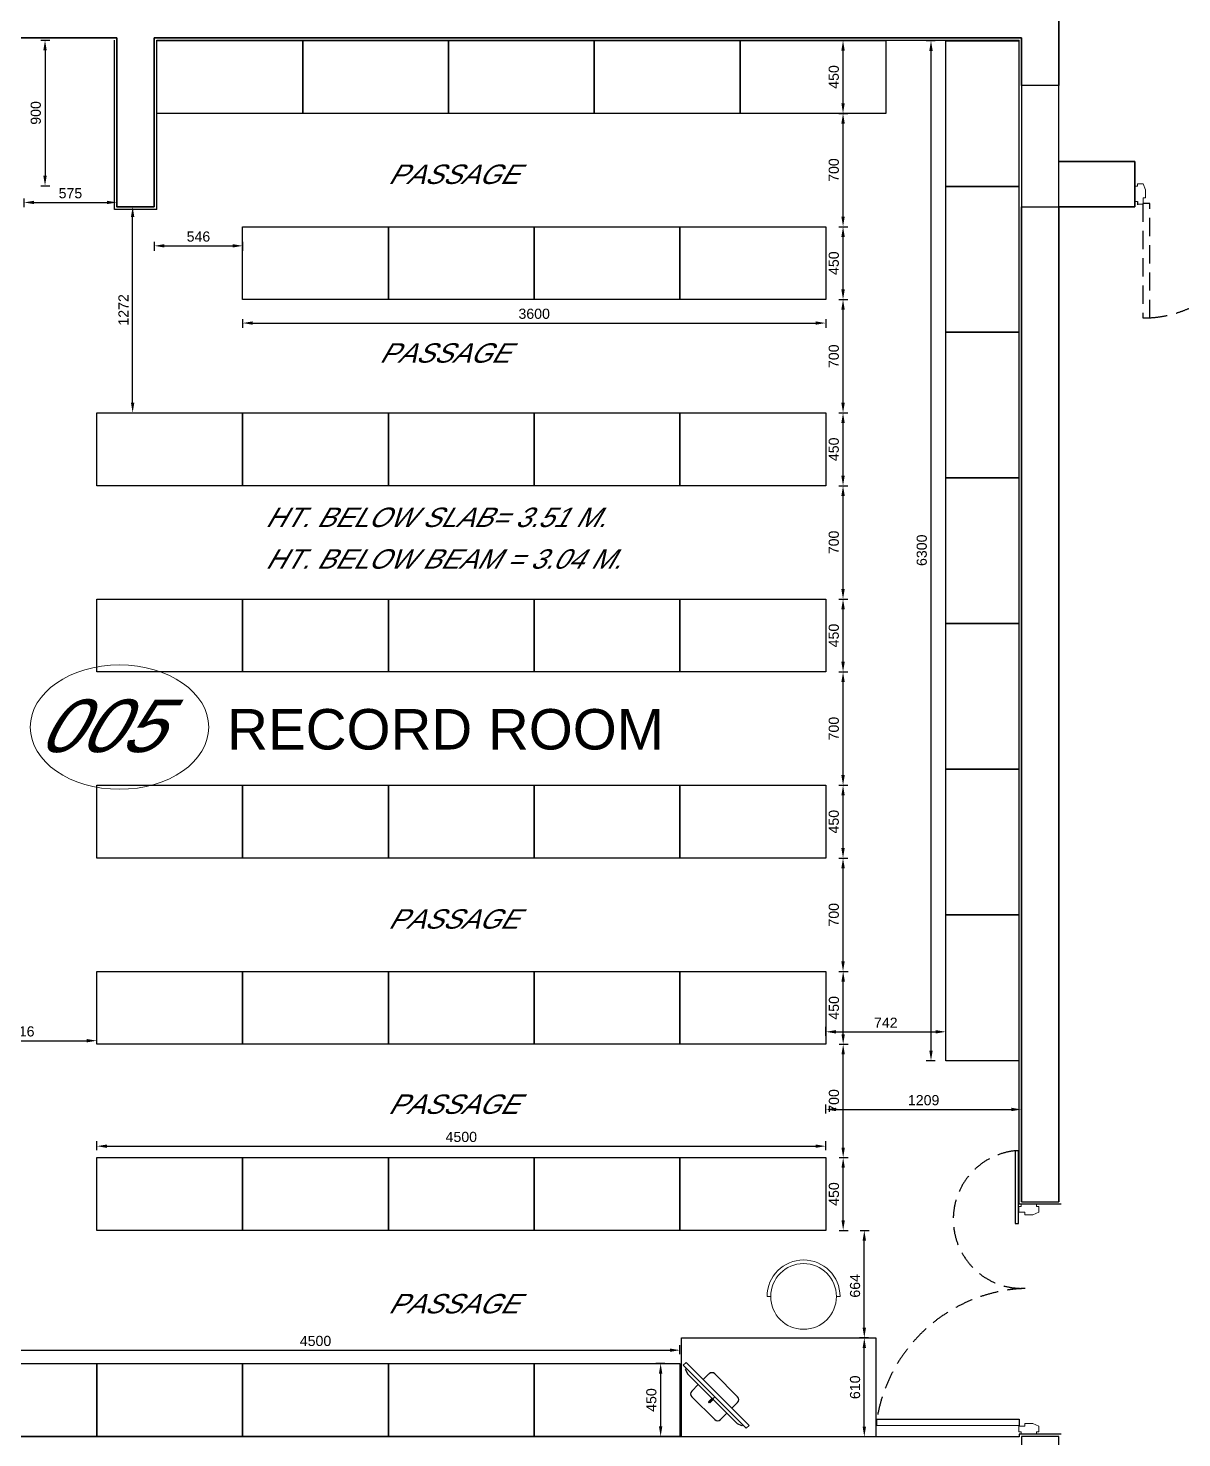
# Model space of a CAD drawing. Extents: x 681461 to 1380439, y -183990 to 19328.
# Drawn here: x 685041 to 692164, y -155070 to -146363 of the extents above; entities that cross this region are included whole.
import ezdxf
from ezdxf.enums import TextEntityAlignment as Align

# ---------------------------------------------------------------- set-up
doc = ezdxf.new("R2010")
doc.units = 0
doc.header["$LTSCALE"] = 900
doc.header["$MEASUREMENT"] = 0
doc.header["$PDMODE"] = 34
doc.linetypes.add('HIDDEN2', pattern=[0.1875, 0.125, -0.0625])
doc.layers.get('DEFPOINTS').update_dxf_attribs({"color": 3, "linetype": 'CONTINUOUS'})
for name, color, linetype in [('1', 7, 'CONTINUOUS'), ('2', 7, 'CONTINUOUS'), ('CL', 8, 'CONTINUOUS'), ('door', 163, 'CONTINUOUS'), ('DW', 2, 'CONTINUOUS'), ('TEXT', 2, 'CONTINUOUS'), ('WALL', 1, 'CONTINUOUS')]:
    doc.layers.add(name, color=color, linetype=linetype)
doc.layers.add('COL', color=6, linetype='CONTINUOUS', lineweight=25)
doc.styles.add('ROMANS', font='arial.ttf')
doc.dimstyles.new('MSADIM', dxfattribs={"dimscale": 25, "dimtxt": 2.5, "dimasz": 2.5, "dimexe": 1.2, "dimexo": 1, "dimgap": 1, "dimtad": 1, "dimdec": 0, "dimzin": 1, "dimdsep": 46, "dimtxsty": 'ROMANS', "dimcen": 0, "dimclrd": 3, "dimclrt": 6, "dimadec": 0, "dimazin": 0, "dimtfac": 1, "dimtdec": 0, "dimtofl": 0, "dimtmove": 0, "dimatfit": 3, "dimfxl": 1, "dimtvp": 0.1, "dimtolj": 1, "dimtzin": 1, "dimarcsym": 2})

# ---------------------------------------------------------------- blocks, each defined once
blk = doc.blocks.new('REDFRAME')
at = {"layer": '1', "linetype": 'ByBlock', "lineweight": 13}
for p, q in [((-95, 0), (-95, -15)), ((-95, 0), (0, 0)), ((0, 0), (0, -15)), ((-110, -15), (-110, -50)), ((-110, -15), (-95, -15)), ((-110, -15), (-110, -50)), ((-72, -50), (-110, -50)), ((-72, -50), (-72, -65)), ((-22, -65), (-72, -65)), ((-22, -65), (15, -50)), ((0, -15), (15, -15)), ((15, -15), (15, -50))]:
    blk.add_line(p, q, dxfattribs=at)
blk = doc.blocks.new('*D9')
at = {"layer": 'DEFPOINTS', "color": 0, "linetype": 'ByBlock', "lineweight": 13, "ltscale": 1.25}
for p in [(691174.5, -153041.6), (691174.5, -153169.3), (689965.4, -153339.1)]:
    blk.add_point(p, dxfattribs=at)
at = {"layer": 'door', "color": 0, "linetype": 'ByBlock', "lineweight": -2, "ltscale": 1.25}
for p, q in [((689965.4, -153066.6), (689965.4, -153011.6)), ((691174.5, -153066.6), (691174.5, -153011.6))]:
    blk.add_line(p, q, dxfattribs=at)
at = {"layer": 'door', "color": 3, "linetype": 'ByBlock', "lineweight": -2, "ltscale": 1.25}
blk.add_line((690027.9, -153041.6), (691112, -153041.6), dxfattribs=at)
at = {"layer": 'door', "color": 3, "linetype": 'ByBlock', "lineweight": 13, "ltscale": 1.25}
for points in [[(690027.9, -153031.1), (690027.9, -153052), (689965.4, -153041.6)], [(691112, -153031.1), (691112, -153052), (691174.5, -153041.6)]]:
    blk.add_solid(points, dxfattribs=at)
at = {"layer": 'door', "color": 6, "linetype": 'ByBlock', "ltscale": 1.25, "insert": (690569.9, -152984.6), "char_height": 62.5, "attachment_point": 5, "style": 'ROMANS'}
blk.add_mtext('\\A1;1209', dxfattribs=at)
blk = doc.blocks.new('*D10')
at = {"layer": 'DEFPOINTS', "color": 0, "linetype": 'ByBlock', "lineweight": 13, "ltscale": 1.25}
for p in [(689965.4, -153268.4), (685465.4, -153339.1), (689965.4, -153339.1)]:
    blk.add_point(p, dxfattribs=at)
at = {"layer": 'door', "color": 0, "linetype": 'ByBlock', "lineweight": -2, "ltscale": 1.25}
for p, q in [((685465.4, -153293.4), (685465.4, -153238.4)), ((689965.4, -153293.4), (689965.4, -153238.4))]:
    blk.add_line(p, q, dxfattribs=at)
at = {"layer": 'door', "color": 3, "linetype": 'ByBlock', "lineweight": -2, "ltscale": 1.25}
blk.add_line((685527.9, -153268.4), (689902.9, -153268.4), dxfattribs=at)
at = {"layer": 'door', "color": 3, "linetype": 'ByBlock', "lineweight": 13, "ltscale": 1.25}
for points in [[(685527.9, -153258), (685527.9, -153278.8), (685465.4, -153268.4)], [(689902.9, -153258), (689902.9, -153278.8), (689965.4, -153268.4)]]:
    blk.add_solid(points, dxfattribs=at)
at = {"layer": 'door', "color": 6, "linetype": 'ByBlock', "ltscale": 1.25, "insert": (687715.4, -153211.5), "char_height": 62.5, "attachment_point": 5, "style": 'ROMANS'}
blk.add_mtext('\\A1;4500', dxfattribs=at)
blk = doc.blocks.new('*D11')
at = {"layer": 'DEFPOINTS', "color": 0, "linetype": 'ByBlock', "lineweight": 13, "ltscale": 1.25}
for p in [(689965.4, -153789.1), (690203.6, -153789.1), (690073.1, -154452.7)]:
    blk.add_point(p, dxfattribs=at)
at = {"layer": 'door', "color": 0, "linetype": 'ByBlock', "lineweight": -2, "ltscale": 1.25}
for p, q in [((690178.6, -153789.1), (690233.6, -153789.1)), ((690178.6, -154452.7), (690233.6, -154452.7))]:
    blk.add_line(p, q, dxfattribs=at)
at = {"layer": 'door', "color": 3, "linetype": 'ByBlock', "lineweight": -2, "ltscale": 1.25}
blk.add_line((690203.6, -154390.2), (690203.6, -153851.6), dxfattribs=at)
at = {"layer": 'door', "color": 3, "linetype": 'ByBlock', "lineweight": 13, "ltscale": 1.25}
for points in [[(690193.2, -153851.6), (690214.1, -153851.6), (690203.6, -153789.1)], [(690193.2, -154390.2), (690214.1, -154390.2), (690203.6, -154452.7)]]:
    blk.add_solid(points, dxfattribs=at)
at = {"layer": 'door', "color": 6, "linetype": 'ByBlock', "ltscale": 1.25, "insert": (690146.7, -154131.1), "char_height": 62.5, "attachment_point": 5, "rotation": 90, "style": 'ROMANS'}
blk.add_mtext('\\A1;664', dxfattribs=at)
blk = doc.blocks.new('*D12')
at = {"layer": 'DEFPOINTS', "color": 0, "linetype": 'ByBlock', "lineweight": 13, "ltscale": 1.25}
for p in [(689965.4, -153339.1), (690073.1, -153339.1), (689965.4, -153789.1)]:
    blk.add_point(p, dxfattribs=at)
at = {"layer": 'door', "color": 0, "linetype": 'ByBlock', "lineweight": -2, "ltscale": 1.25}
for p, q in [((690048.1, -153339.1), (690103.1, -153339.1)), ((690048.1, -153789.1), (690103.1, -153789.1))]:
    blk.add_line(p, q, dxfattribs=at)
at = {"layer": 'door', "color": 3, "linetype": 'ByBlock', "lineweight": -2, "ltscale": 1.25}
blk.add_line((690073.1, -153726.6), (690073.1, -153401.6), dxfattribs=at)
at = {"layer": 'door', "color": 3, "linetype": 'ByBlock', "lineweight": 13, "ltscale": 1.25}
for points in [[(690062.7, -153401.6), (690083.5, -153401.6), (690073.1, -153339.1)], [(690062.7, -153726.6), (690083.5, -153726.6), (690073.1, -153789.1)]]:
    blk.add_solid(points, dxfattribs=at)
at = {"layer": 'door', "color": 6, "linetype": 'ByBlock', "ltscale": 1.25, "insert": (690016.2, -153564.1), "char_height": 62.5, "attachment_point": 5, "rotation": 90, "style": 'ROMANS'}
blk.add_mtext('\\A1;450', dxfattribs=at)
blk = doc.blocks.new('*D13')
at = {"layer": 'DEFPOINTS', "color": 0, "linetype": 'ByBlock', "lineweight": 13, "ltscale": 1.25}
for p in [(689965.4, -152639.1), (690073.1, -152639.1), (689965.4, -153339.1)]:
    blk.add_point(p, dxfattribs=at)
at = {"layer": 'door', "color": 0, "linetype": 'ByBlock', "lineweight": -2, "ltscale": 1.25}
for p, q in [((690048.1, -152639.1), (690103.1, -152639.1)), ((690048.1, -153339.1), (690103.1, -153339.1))]:
    blk.add_line(p, q, dxfattribs=at)
at = {"layer": 'door', "color": 3, "linetype": 'ByBlock', "lineweight": -2, "ltscale": 1.25}
blk.add_line((690073.1, -153276.6), (690073.1, -152701.6), dxfattribs=at)
at = {"layer": 'door', "color": 3, "linetype": 'ByBlock', "lineweight": 13, "ltscale": 1.25}
for points in [[(690062.7, -152701.6), (690083.5, -152701.6), (690073.1, -152639.1)], [(690062.7, -153276.6), (690083.5, -153276.6), (690073.1, -153339.1)]]:
    blk.add_solid(points, dxfattribs=at)
at = {"layer": 'door', "color": 6, "linetype": 'ByBlock', "ltscale": 1.25, "insert": (690016.2, -152989.1), "char_height": 62.5, "attachment_point": 5, "rotation": 90, "style": 'ROMANS'}
blk.add_mtext('\\A1;700', dxfattribs=at)
blk = doc.blocks.new('*D14')
at = {"layer": 'DEFPOINTS', "color": 0, "linetype": 'ByBlock', "lineweight": 13, "ltscale": 1.25}
for p in [(689965.4, -152189.1), (690073.1, -152189.1), (689965.4, -152639.1)]:
    blk.add_point(p, dxfattribs=at)
at = {"layer": 'door', "color": 0, "linetype": 'ByBlock', "lineweight": -2, "ltscale": 1.25}
for p, q in [((690048.1, -152189.1), (690103.1, -152189.1)), ((690048.1, -152639.1), (690103.1, -152639.1))]:
    blk.add_line(p, q, dxfattribs=at)
at = {"layer": 'door', "color": 3, "linetype": 'ByBlock', "lineweight": -2, "ltscale": 1.25}
blk.add_line((690073.1, -152576.6), (690073.1, -152251.6), dxfattribs=at)
at = {"layer": 'door', "color": 3, "linetype": 'ByBlock', "lineweight": 13, "ltscale": 1.25}
for points in [[(690062.7, -152251.6), (690083.5, -152251.6), (690073.1, -152189.1)], [(690062.7, -152576.6), (690083.5, -152576.6), (690073.1, -152639.1)]]:
    blk.add_solid(points, dxfattribs=at)
at = {"layer": 'door', "color": 6, "linetype": 'ByBlock', "ltscale": 1.25, "insert": (690016.2, -152414.1), "char_height": 62.5, "attachment_point": 5, "rotation": 90, "style": 'ROMANS'}
blk.add_mtext('\\A1;450', dxfattribs=at)
blk = doc.blocks.new('*D15')
at = {"layer": 'DEFPOINTS', "color": 0, "linetype": 'ByBlock', "lineweight": 13, "ltscale": 1.25}
for p in [(689965.4, -151489.1), (690072.3, -151489.1), (689965.4, -152189.1)]:
    blk.add_point(p, dxfattribs=at)
at = {"layer": 'door', "color": 0, "linetype": 'ByBlock', "lineweight": -2, "ltscale": 1.25}
for p, q in [((690047.3, -151489.1), (690102.3, -151489.1)), ((690047.3, -152189.1), (690102.3, -152189.1))]:
    blk.add_line(p, q, dxfattribs=at)
at = {"layer": 'door', "color": 3, "linetype": 'ByBlock', "lineweight": -2, "ltscale": 1.25}
blk.add_line((690072.3, -152126.6), (690072.3, -151551.6), dxfattribs=at)
at = {"layer": 'door', "color": 3, "linetype": 'ByBlock', "lineweight": 13, "ltscale": 1.25}
for points in [[(690061.9, -151551.6), (690082.8, -151551.6), (690072.3, -151489.1)], [(690061.9, -152126.6), (690082.8, -152126.6), (690072.3, -152189.1)]]:
    blk.add_solid(points, dxfattribs=at)
at = {"layer": 'door', "color": 6, "linetype": 'ByBlock', "ltscale": 1.25, "insert": (690015.4, -151839.1), "char_height": 62.5, "attachment_point": 5, "rotation": 90, "style": 'ROMANS'}
blk.add_mtext('\\A1;700', dxfattribs=at)
blk = doc.blocks.new('*D16')
at = {"layer": 'DEFPOINTS', "color": 0, "linetype": 'ByBlock', "lineweight": 13, "ltscale": 1.25}
for p in [(689965.4, -151039.1), (690072.3, -151039.1), (689965.4, -151489.1)]:
    blk.add_point(p, dxfattribs=at)
at = {"layer": 'door', "color": 0, "linetype": 'ByBlock', "lineweight": -2, "ltscale": 1.25}
for p, q in [((690047.3, -151039.1), (690102.3, -151039.1)), ((690047.3, -151489.1), (690102.3, -151489.1))]:
    blk.add_line(p, q, dxfattribs=at)
at = {"layer": 'door', "color": 3, "linetype": 'ByBlock', "lineweight": -2, "ltscale": 1.25}
blk.add_line((690072.3, -151426.6), (690072.3, -151101.6), dxfattribs=at)
at = {"layer": 'door', "color": 3, "linetype": 'ByBlock', "lineweight": 13, "ltscale": 1.25}
for points in [[(690061.9, -151101.6), (690082.8, -151101.6), (690072.3, -151039.1)], [(690061.9, -151426.6), (690082.8, -151426.6), (690072.3, -151489.1)]]:
    blk.add_solid(points, dxfattribs=at)
at = {"layer": 'door', "color": 6, "linetype": 'ByBlock', "ltscale": 1.25, "insert": (690015.4, -151264.1), "char_height": 62.5, "attachment_point": 5, "rotation": 90, "style": 'ROMANS'}
blk.add_mtext('\\A1;450', dxfattribs=at)
blk = doc.blocks.new('*D17')
at = {"layer": 'DEFPOINTS', "color": 0, "linetype": 'ByBlock', "lineweight": 13, "ltscale": 1.25}
for p in [(689965.4, -150339.1), (690072.3, -150339.1), (689965.4, -151039.1)]:
    blk.add_point(p, dxfattribs=at)
at = {"layer": 'door', "color": 0, "linetype": 'ByBlock', "lineweight": -2, "ltscale": 1.25}
for p, q in [((690047.3, -150339.1), (690102.3, -150339.1)), ((690047.3, -151039.1), (690102.3, -151039.1))]:
    blk.add_line(p, q, dxfattribs=at)
at = {"layer": 'door', "color": 3, "linetype": 'ByBlock', "lineweight": -2, "ltscale": 1.25}
blk.add_line((690072.3, -150976.6), (690072.3, -150401.6), dxfattribs=at)
at = {"layer": 'door', "color": 3, "linetype": 'ByBlock', "lineweight": 13, "ltscale": 1.25}
for points in [[(690061.9, -150401.6), (690082.8, -150401.6), (690072.3, -150339.1)], [(690061.9, -150976.6), (690082.8, -150976.6), (690072.3, -151039.1)]]:
    blk.add_solid(points, dxfattribs=at)
at = {"layer": 'door', "color": 6, "linetype": 'ByBlock', "ltscale": 1.25, "insert": (690015.4, -150689.1), "char_height": 62.5, "attachment_point": 5, "rotation": 90, "style": 'ROMANS'}
blk.add_mtext('\\A1;700', dxfattribs=at)
blk = doc.blocks.new('*D18')
at = {"layer": 'DEFPOINTS', "color": 0, "linetype": 'ByBlock', "lineweight": 13, "ltscale": 1.25}
for p in [(689965.4, -149889.1), (690072.3, -149889.1), (689965.4, -150339.1)]:
    blk.add_point(p, dxfattribs=at)
at = {"layer": 'door', "color": 0, "linetype": 'ByBlock', "lineweight": -2, "ltscale": 1.25}
for p, q in [((690047.3, -149889.1), (690102.3, -149889.1)), ((690047.3, -150339.1), (690102.3, -150339.1))]:
    blk.add_line(p, q, dxfattribs=at)
at = {"layer": 'door', "color": 3, "linetype": 'ByBlock', "lineweight": -2, "ltscale": 1.25}
blk.add_line((690072.3, -150276.6), (690072.3, -149951.6), dxfattribs=at)
at = {"layer": 'door', "color": 3, "linetype": 'ByBlock', "lineweight": 13, "ltscale": 1.25}
for points in [[(690061.9, -149951.6), (690082.8, -149951.6), (690072.3, -149889.1)], [(690061.9, -150276.6), (690082.8, -150276.6), (690072.3, -150339.1)]]:
    blk.add_solid(points, dxfattribs=at)
at = {"layer": 'door', "color": 6, "linetype": 'ByBlock', "ltscale": 1.25, "insert": (690015.4, -150114.1), "char_height": 62.5, "attachment_point": 5, "rotation": 90, "style": 'ROMANS'}
blk.add_mtext('\\A1;450', dxfattribs=at)
blk = doc.blocks.new('*D19')
at = {"layer": 'DEFPOINTS', "color": 0, "linetype": 'ByBlock', "lineweight": 13, "ltscale": 1.25}
for p in [(689965.4, -149189.1), (690072.3, -149189.1), (689965.4, -149889.1)]:
    blk.add_point(p, dxfattribs=at)
at = {"layer": 'door', "color": 0, "linetype": 'ByBlock', "lineweight": -2, "ltscale": 1.25}
for p, q in [((690047.3, -149189.1), (690102.3, -149189.1)), ((690047.3, -149889.1), (690102.3, -149889.1))]:
    blk.add_line(p, q, dxfattribs=at)
at = {"layer": 'door', "color": 3, "linetype": 'ByBlock', "lineweight": -2, "ltscale": 1.25}
blk.add_line((690072.3, -149826.6), (690072.3, -149251.6), dxfattribs=at)
at = {"layer": 'door', "color": 3, "linetype": 'ByBlock', "lineweight": 13, "ltscale": 1.25}
for points in [[(690061.9, -149251.6), (690082.8, -149251.6), (690072.3, -149189.1)], [(690061.9, -149826.6), (690082.8, -149826.6), (690072.3, -149889.1)]]:
    blk.add_solid(points, dxfattribs=at)
at = {"layer": 'door', "color": 6, "linetype": 'ByBlock', "ltscale": 1.25, "insert": (690015.4, -149539.1), "char_height": 62.5, "attachment_point": 5, "rotation": 90, "style": 'ROMANS'}
blk.add_mtext('\\A1;700', dxfattribs=at)
blk = doc.blocks.new('*D20')
at = {"layer": 'DEFPOINTS', "color": 0, "linetype": 'ByBlock', "lineweight": 13, "ltscale": 1.25}
for p in [(689965.4, -148739.1), (690072.3, -148739.1), (689965.4, -149189.1)]:
    blk.add_point(p, dxfattribs=at)
at = {"layer": 'door', "color": 0, "linetype": 'ByBlock', "lineweight": -2, "ltscale": 1.25}
for p, q in [((690047.3, -148739.1), (690102.3, -148739.1)), ((690047.3, -149189.1), (690102.3, -149189.1))]:
    blk.add_line(p, q, dxfattribs=at)
at = {"layer": 'door', "color": 3, "linetype": 'ByBlock', "lineweight": -2, "ltscale": 1.25}
blk.add_line((690072.3, -149126.6), (690072.3, -148801.6), dxfattribs=at)
at = {"layer": 'door', "color": 3, "linetype": 'ByBlock', "lineweight": 13, "ltscale": 1.25}
for points in [[(690061.9, -148801.6), (690082.8, -148801.6), (690072.3, -148739.1)], [(690061.9, -149126.6), (690082.8, -149126.6), (690072.3, -149189.1)]]:
    blk.add_solid(points, dxfattribs=at)
at = {"layer": 'door', "color": 6, "linetype": 'ByBlock', "ltscale": 1.25, "insert": (690015.4, -148964.1), "char_height": 62.5, "attachment_point": 5, "rotation": 90, "style": 'ROMANS'}
blk.add_mtext('\\A1;450', dxfattribs=at)
blk = doc.blocks.new('*D21')
at = {"layer": 'DEFPOINTS', "color": 0, "linetype": 'ByBlock', "lineweight": 13, "ltscale": 1.25}
for p in [(689965.4, -148039.1), (690072.3, -148039.1), (689965.4, -148739.1)]:
    blk.add_point(p, dxfattribs=at)
at = {"layer": 'door', "color": 0, "linetype": 'ByBlock', "lineweight": -2, "ltscale": 1.25}
for p, q in [((690047.3, -148039.1), (690102.3, -148039.1)), ((690047.3, -148739.1), (690102.3, -148739.1))]:
    blk.add_line(p, q, dxfattribs=at)
at = {"layer": 'door', "color": 3, "linetype": 'ByBlock', "lineweight": -2, "ltscale": 1.25}
blk.add_line((690072.3, -148676.6), (690072.3, -148101.6), dxfattribs=at)
at = {"layer": 'door', "color": 3, "linetype": 'ByBlock', "lineweight": 13, "ltscale": 1.25}
for points in [[(690061.9, -148101.6), (690082.8, -148101.6), (690072.3, -148039.1)], [(690061.9, -148676.6), (690082.8, -148676.6), (690072.3, -148739.1)]]:
    blk.add_solid(points, dxfattribs=at)
at = {"layer": 'door', "color": 6, "linetype": 'ByBlock', "ltscale": 1.25, "insert": (690015.4, -148389.1), "char_height": 62.5, "attachment_point": 5, "rotation": 90, "style": 'ROMANS'}
blk.add_mtext('\\A1;700', dxfattribs=at)
blk = doc.blocks.new('*D22')
at = {"layer": 'DEFPOINTS', "color": 0, "linetype": 'ByBlock', "lineweight": 13, "ltscale": 1.25}
for p in [(689965.4, -147589.1), (690072.3, -147589.1), (689965.4, -148039.1)]:
    blk.add_point(p, dxfattribs=at)
at = {"layer": 'door', "color": 0, "linetype": 'ByBlock', "lineweight": -2, "ltscale": 1.25}
for p, q in [((690047.3, -147589.1), (690102.3, -147589.1)), ((690047.3, -148039.1), (690102.3, -148039.1))]:
    blk.add_line(p, q, dxfattribs=at)
at = {"layer": 'door', "color": 3, "linetype": 'ByBlock', "lineweight": -2, "ltscale": 1.25}
blk.add_line((690072.3, -147976.6), (690072.3, -147651.6), dxfattribs=at)
at = {"layer": 'door', "color": 3, "linetype": 'ByBlock', "lineweight": 13, "ltscale": 1.25}
for points in [[(690061.9, -147651.6), (690082.8, -147651.6), (690072.3, -147589.1)], [(690061.9, -147976.6), (690082.8, -147976.6), (690072.3, -148039.1)]]:
    blk.add_solid(points, dxfattribs=at)
at = {"layer": 'door', "color": 6, "linetype": 'ByBlock', "ltscale": 1.25, "insert": (690015.4, -147814.1), "char_height": 62.5, "attachment_point": 5, "rotation": 90, "style": 'ROMANS'}
blk.add_mtext('\\A1;450', dxfattribs=at)
blk = doc.blocks.new('*D23')
at = {"layer": 'DEFPOINTS', "color": 0, "linetype": 'ByBlock', "lineweight": 13, "ltscale": 1.25}
for p in [(689965.4, -146889.1), (690072.3, -146889.1), (689965.4, -147589.1)]:
    blk.add_point(p, dxfattribs=at)
at = {"layer": 'door', "color": 0, "linetype": 'ByBlock', "lineweight": -2, "ltscale": 1.25}
for p, q in [((690047.3, -146889.1), (690102.3, -146889.1)), ((690047.3, -147589.1), (690102.3, -147589.1))]:
    blk.add_line(p, q, dxfattribs=at)
at = {"layer": 'door', "color": 3, "linetype": 'ByBlock', "lineweight": -2, "ltscale": 1.25}
blk.add_line((690072.3, -147526.6), (690072.3, -146951.6), dxfattribs=at)
at = {"layer": 'door', "color": 3, "linetype": 'ByBlock', "lineweight": 13, "ltscale": 1.25}
for points in [[(690061.9, -146951.6), (690082.8, -146951.6), (690072.3, -146889.1)], [(690061.9, -147526.6), (690082.8, -147526.6), (690072.3, -147589.1)]]:
    blk.add_solid(points, dxfattribs=at)
at = {"layer": 'door', "color": 6, "linetype": 'ByBlock', "ltscale": 1.25, "insert": (690015.4, -147239.1), "char_height": 62.5, "attachment_point": 5, "rotation": 90, "style": 'ROMANS'}
blk.add_mtext('\\A1;700', dxfattribs=at)
blk = doc.blocks.new('*D24')
at = {"layer": 'DEFPOINTS', "color": 0, "linetype": 'ByBlock', "lineweight": 13, "ltscale": 1.25}
for p in [(689965.4, -146439.1), (690072.3, -146439.1), (689965.4, -146889.1)]:
    blk.add_point(p, dxfattribs=at)
at = {"layer": 'door', "color": 0, "linetype": 'ByBlock', "lineweight": -2, "ltscale": 1.25}
for p, q in [((690047.3, -146439.1), (690102.3, -146439.1)), ((690047.3, -146889.1), (690102.3, -146889.1))]:
    blk.add_line(p, q, dxfattribs=at)
at = {"layer": 'door', "color": 3, "linetype": 'ByBlock', "lineweight": -2, "ltscale": 1.25}
blk.add_line((690072.3, -146826.6), (690072.3, -146501.6), dxfattribs=at)
at = {"layer": 'door', "color": 3, "linetype": 'ByBlock', "lineweight": 13, "ltscale": 1.25}
for points in [[(690061.9, -146501.6), (690082.8, -146501.6), (690072.3, -146439.1)], [(690061.9, -146826.6), (690082.8, -146826.6), (690072.3, -146889.1)]]:
    blk.add_solid(points, dxfattribs=at)
at = {"layer": 'door', "color": 6, "linetype": 'ByBlock', "ltscale": 1.25, "insert": (690015.4, -146664.1), "char_height": 62.5, "attachment_point": 5, "rotation": 90, "style": 'ROMANS'}
blk.add_mtext('\\A1;450', dxfattribs=at)
blk = doc.blocks.new('*D25')
at = {"layer": 'DEFPOINTS', "color": 0, "linetype": 'ByBlock', "lineweight": 13, "ltscale": 1.25}
for p in [(685465.4, -152616.8), (684549.5, -152683.3), (685465.4, -152639.1)]:
    blk.add_point(p, dxfattribs=at)
at = {"layer": 'door', "color": 0, "linetype": 'ByBlock', "lineweight": -2, "ltscale": 1.25}
for p, q in [((684549.5, -152641.8), (684549.5, -152586.8)), ((685465.4, -152616.8), (685465.4, -152586.8))]:
    blk.add_line(p, q, dxfattribs=at)
at = {"layer": 'door', "color": 3, "linetype": 'ByBlock', "lineweight": -2, "ltscale": 1.25}
blk.add_line((684612, -152616.8), (685402.9, -152616.8), dxfattribs=at)
at = {"layer": 'door', "color": 3, "linetype": 'ByBlock', "lineweight": 13, "ltscale": 1.25}
for points in [[(684612, -152606.4), (684612, -152627.2), (684549.5, -152616.8)], [(685402.9, -152606.4), (685402.9, -152627.2), (685465.4, -152616.8)]]:
    blk.add_solid(points, dxfattribs=at)
at = {"layer": 'door', "color": 6, "linetype": 'ByBlock', "ltscale": 1.25, "insert": (685007.4, -152559.9), "char_height": 62.5, "attachment_point": 5, "style": 'ROMANS'}
blk.add_mtext('\\A1;916', dxfattribs=at)
blk = doc.blocks.new('*D26')
at = {"layer": 'DEFPOINTS', "color": 0, "linetype": 'ByBlock', "lineweight": 13, "ltscale": 1.25}
for p in [(690707.3, -152561.9), (689965.4, -152639.1), (690707.3, -152639.1)]:
    blk.add_point(p, dxfattribs=at)
at = {"layer": 'door', "color": 0, "linetype": 'ByBlock', "lineweight": -2, "ltscale": 1.25}
for p, q in [((689965.4, -152586.9), (689965.4, -152531.9)), ((690707.3, -152586.9), (690707.3, -152531.9))]:
    blk.add_line(p, q, dxfattribs=at)
at = {"layer": 'door', "color": 3, "linetype": 'ByBlock', "lineweight": -2, "ltscale": 1.25}
blk.add_line((690027.9, -152561.9), (690644.8, -152561.9), dxfattribs=at)
at = {"layer": 'door', "color": 3, "linetype": 'ByBlock', "lineweight": 13, "ltscale": 1.25}
for points in [[(690027.9, -152551.5), (690027.9, -152572.4), (689965.4, -152561.9)], [(690644.8, -152551.5), (690644.8, -152572.4), (690707.3, -152561.9)]]:
    blk.add_solid(points, dxfattribs=at)
at = {"layer": 'door', "color": 6, "linetype": 'ByBlock', "ltscale": 1.25, "insert": (690336.3, -152505.6), "char_height": 62.5, "attachment_point": 5, "style": 'ROMANS'}
blk.add_mtext('\\A1;742', dxfattribs=at)
blk = doc.blocks.new('*D27')
at = {"layer": 'DEFPOINTS', "color": 0, "linetype": 'ByBlock', "lineweight": 13, "ltscale": 1.25}
for p in [(685014.5, -146436.2), (685014.5, -147336.2), (685145.2, -147336.2)]:
    blk.add_point(p, dxfattribs=at)
at = {"layer": 'door', "color": 0, "linetype": 'ByBlock', "lineweight": -2, "ltscale": 1.25}
for p, q in [((685120.2, -146436.2), (685175.2, -146436.2)), ((685120.2, -147336.2), (685175.2, -147336.2))]:
    blk.add_line(p, q, dxfattribs=at)
at = {"layer": 'door', "color": 3, "linetype": 'ByBlock', "lineweight": -2, "ltscale": 1.25}
blk.add_line((685145.2, -146498.7), (685145.2, -147273.7), dxfattribs=at)
at = {"layer": 'door', "color": 3, "linetype": 'ByBlock', "lineweight": 13, "ltscale": 1.25}
for points in [[(685134.8, -146498.7), (685155.6, -146498.7), (685145.2, -146436.2)], [(685134.8, -147273.7), (685155.6, -147273.7), (685145.2, -147336.2)]]:
    blk.add_solid(points, dxfattribs=at)
at = {"layer": 'door', "color": 6, "linetype": 'ByBlock', "ltscale": 1.25, "insert": (685088.3, -146886.2), "char_height": 62.5, "attachment_point": 5, "rotation": 90, "style": 'ROMANS'}
blk.add_mtext('\\A1;900', dxfattribs=at)
blk = doc.blocks.new('*D29')
at = {"layer": 'DEFPOINTS', "color": 0, "linetype": 'ByBlock', "lineweight": 13, "ltscale": 1.25}
for p in [(685014.5, -147336.2), (685589.5, -147336.2), (685589.5, -147439.1)]:
    blk.add_point(p, dxfattribs=at)
at = {"layer": 'door', "color": 0, "linetype": 'ByBlock', "lineweight": -2, "ltscale": 1.25}
for p, q in [((685014.5, -147414.1), (685014.5, -147469.1)), ((685589.5, -147414.1), (685589.5, -147469.1))]:
    blk.add_line(p, q, dxfattribs=at)
at = {"layer": 'door', "color": 3, "linetype": 'ByBlock', "lineweight": -2, "ltscale": 1.25}
blk.add_line((685077, -147439.1), (685527, -147439.1), dxfattribs=at)
at = {"layer": 'door', "color": 3, "linetype": 'ByBlock', "lineweight": 13, "ltscale": 1.25}
for points in [[(685077, -147428.7), (685077, -147449.5), (685014.5, -147439.1)], [(685527, -147428.7), (685527, -147449.5), (685589.5, -147439.1)]]:
    blk.add_solid(points, dxfattribs=at)
at = {"layer": 'door', "color": 6, "linetype": 'ByBlock', "ltscale": 1.25, "insert": (685302, -147382.3), "char_height": 62.5, "attachment_point": 5, "style": 'ROMANS'}
blk.add_mtext('\\A1;575', dxfattribs=at)
blk = doc.blocks.new('*D32')
at = {"layer": 'DEFPOINTS', "color": 0, "linetype": 'ByBlock', "lineweight": 13, "ltscale": 1.25}
for p in [(685819.5, -147466.8), (686365.4, -147589.1), (686365.4, -147707)]:
    blk.add_point(p, dxfattribs=at)
at = {"layer": 'door', "color": 0, "linetype": 'ByBlock', "lineweight": -2, "ltscale": 1.25}
for p, q in [((685819.5, -147682), (685819.5, -147737)), ((686365.4, -147682), (686365.4, -147737))]:
    blk.add_line(p, q, dxfattribs=at)
at = {"layer": 'door', "color": 3, "linetype": 'ByBlock', "lineweight": -2, "ltscale": 1.25}
blk.add_line((685882, -147707), (686302.9, -147707), dxfattribs=at)
at = {"layer": 'door', "color": 3, "linetype": 'ByBlock', "lineweight": 13, "ltscale": 1.25}
for points in [[(685882, -147696.6), (685882, -147717.5), (685819.5, -147707)], [(686302.9, -147696.6), (686302.9, -147717.5), (686365.4, -147707)]]:
    blk.add_solid(points, dxfattribs=at)
at = {"layer": 'door', "color": 6, "linetype": 'ByBlock', "ltscale": 1.25, "insert": (686092.4, -147650.1), "char_height": 62.5, "attachment_point": 5, "style": 'ROMANS'}
blk.add_mtext('\\A1;546', dxfattribs=at)
blk = doc.blocks.new('*D33')
at = {"layer": 'DEFPOINTS', "color": 0, "linetype": 'ByBlock', "lineweight": 13, "ltscale": 1.25}
for p in [(685589.5, -147466.8), (685686.1, -147466.8), (685465.4, -148739.1)]:
    blk.add_point(p, dxfattribs=at)
at = {"layer": 'door', "color": 0, "linetype": 'ByBlock', "lineweight": -2, "ltscale": 1.25}
for p, q in [((685661.1, -147466.8), (685716.1, -147466.8)), ((685661.1, -148739.1), (685716.1, -148739.1))]:
    blk.add_line(p, q, dxfattribs=at)
at = {"layer": 'door', "color": 3, "linetype": 'ByBlock', "lineweight": -2, "ltscale": 1.25}
blk.add_line((685686.1, -148676.6), (685686.1, -147529.3), dxfattribs=at)
at = {"layer": 'door', "color": 3, "linetype": 'ByBlock', "lineweight": 13, "ltscale": 1.25}
for points in [[(685675.7, -147529.3), (685696.5, -147529.3), (685686.1, -147466.8)], [(685675.7, -148676.6), (685696.5, -148676.6), (685686.1, -148739.1)]]:
    blk.add_solid(points, dxfattribs=at)
at = {"layer": 'door', "color": 6, "linetype": 'ByBlock', "ltscale": 1.25, "insert": (685629.7, -148102.9), "char_height": 62.5, "attachment_point": 5, "rotation": 90, "style": 'ROMANS'}
blk.add_mtext('\\A1;1272', dxfattribs=at)
blk = doc.blocks.new('*D34')
at = {"layer": 'DEFPOINTS', "color": 0, "linetype": 'ByBlock', "lineweight": 13, "ltscale": 1.25}
for p in [(689065.4, -154528.5), (684565.4, -154611.4), (689065.4, -154611.4)]:
    blk.add_point(p, dxfattribs=at)
at = {"layer": 'door', "color": 0, "linetype": 'ByBlock', "lineweight": -2, "ltscale": 1.25}
for p, q in [((684565.4, -154553.5), (684565.4, -154498.5)), ((689065.4, -154553.5), (689065.4, -154498.5))]:
    blk.add_line(p, q, dxfattribs=at)
at = {"layer": 'door', "color": 3, "linetype": 'ByBlock', "lineweight": -2, "ltscale": 1.25}
blk.add_line((684627.9, -154528.5), (689002.9, -154528.5), dxfattribs=at)
at = {"layer": 'door', "color": 3, "linetype": 'ByBlock', "lineweight": 13, "ltscale": 1.25}
for points in [[(684627.9, -154518.1), (684627.9, -154539), (684565.4, -154528.5)], [(689002.9, -154518.1), (689002.9, -154539), (689065.4, -154528.5)]]:
    blk.add_solid(points, dxfattribs=at)
at = {"layer": 'door', "color": 6, "linetype": 'ByBlock', "ltscale": 1.25, "insert": (686815.4, -154471.6), "char_height": 62.5, "attachment_point": 5, "style": 'ROMANS'}
blk.add_mtext('\\A1;4500', dxfattribs=at)
blk = doc.blocks.new('*D35')
at = {"layer": 'DEFPOINTS', "color": 0, "linetype": 'ByBlock', "lineweight": 13, "ltscale": 1.25}
for p in [(686365.4, -148039.1), (689965.4, -148039.1), (689965.4, -148184.1)]:
    blk.add_point(p, dxfattribs=at)
at = {"layer": 'door', "color": 0, "linetype": 'ByBlock', "lineweight": -2, "ltscale": 1.25}
for p, q in [((686365.4, -148159.1), (686365.4, -148214.1)), ((689965.4, -148159.1), (689965.4, -148214.1))]:
    blk.add_line(p, q, dxfattribs=at)
at = {"layer": 'door', "color": 3, "linetype": 'ByBlock', "lineweight": -2, "ltscale": 1.25}
blk.add_line((686427.9, -148184.1), (689902.9, -148184.1), dxfattribs=at)
at = {"layer": 'door', "color": 3, "linetype": 'ByBlock', "lineweight": 13, "ltscale": 1.25}
for points in [[(686427.9, -148173.7), (686427.9, -148194.5), (686365.4, -148184.1)], [(689902.9, -148173.7), (689902.9, -148194.5), (689965.4, -148184.1)]]:
    blk.add_solid(points, dxfattribs=at)
at = {"layer": 'door', "color": 6, "linetype": 'ByBlock', "ltscale": 1.25, "insert": (688165.4, -148127.1), "char_height": 62.5, "attachment_point": 5, "style": 'ROMANS'}
blk.add_mtext('\\A1;3600', dxfattribs=at)
blk = doc.blocks.new('*D36')
at = {"layer": 'DEFPOINTS', "color": 0, "linetype": 'ByBlock', "lineweight": 13, "ltscale": 1.25}
for p in [(690615.4, -146440.3), (690707.3, -146440.3), (690707.3, -152740.3)]:
    blk.add_point(p, dxfattribs=at)
at = {"layer": 'door', "color": 0, "linetype": 'ByBlock', "lineweight": -2, "ltscale": 1.25}
for p, q in [((690640.4, -146440.3), (690585.4, -146440.3)), ((690640.4, -152740.3), (690585.4, -152740.3))]:
    blk.add_line(p, q, dxfattribs=at)
at = {"layer": 'door', "color": 3, "linetype": 'ByBlock', "lineweight": -2, "ltscale": 1.25}
blk.add_line((690615.4, -152677.8), (690615.4, -146502.8), dxfattribs=at)
at = {"layer": 'door', "color": 3, "linetype": 'ByBlock', "lineweight": 13, "ltscale": 1.25}
for points in [[(690605, -146502.8), (690625.9, -146502.8), (690615.4, -146440.3)], [(690605, -152677.8), (690625.9, -152677.8), (690615.4, -152740.3)]]:
    blk.add_solid(points, dxfattribs=at)
at = {"layer": 'door', "color": 6, "linetype": 'ByBlock', "ltscale": 1.25, "insert": (690558.5, -149587.5), "char_height": 62.5, "attachment_point": 5, "rotation": 90, "style": 'ROMANS'}
blk.add_mtext('\\A1;6300', dxfattribs=at)
blk = doc.blocks.new('CHA')
at = {"layer": '1', "linetype": 'Continuous', "lineweight": 0}
for p, q in [((-0.2254, 0), (-0.2504, 0)), ((0.2504, 0), (0.2254, 0))]:
    blk.add_line(p, q, dxfattribs=at)
blk.add_circle((0, 0), 0.2254, dxfattribs=at)
blk.add_arc((0, 0), 0.2504, 180, 0, dxfattribs=at)
blk = doc.blocks.new('*D37')
at = {"layer": 'DEFPOINTS', "color": 0, "linetype": 'ByBlock', "lineweight": 13, "ltscale": 1.25}
for p in [(690203.6, -154452.7), (690274.9, -154452.7), (690274.9, -155062.7)]:
    blk.add_point(p, dxfattribs=at)
at = {"layer": 'door', "color": 0, "linetype": 'ByBlock', "lineweight": -2, "ltscale": 1.25}
for p, q in [((690228.6, -154452.7), (690173.6, -154452.7)), ((690228.6, -155062.7), (690173.6, -155062.7))]:
    blk.add_line(p, q, dxfattribs=at)
at = {"layer": 'door', "color": 3, "linetype": 'ByBlock', "lineweight": -2, "ltscale": 1.25}
blk.add_line((690203.6, -155000.2), (690203.6, -154515.2), dxfattribs=at)
at = {"layer": 'door', "color": 3, "linetype": 'ByBlock', "lineweight": 13, "ltscale": 1.25}
for points in [[(690193.2, -154515.2), (690214.1, -154515.2), (690203.6, -154452.7)], [(690193.2, -155000.2), (690214.1, -155000.2), (690203.6, -155062.7)]]:
    blk.add_solid(points, dxfattribs=at)
at = {"layer": 'door', "color": 6, "linetype": 'ByBlock', "ltscale": 1.25, "insert": (690146.7, -154757.7), "char_height": 62.5, "attachment_point": 5, "rotation": 90, "style": 'ROMANS'}
blk.add_mtext('\\A1;610', dxfattribs=at)
blk = doc.blocks.new('*D38')
at = {"layer": 'DEFPOINTS', "color": 0, "linetype": 'ByBlock', "lineweight": 13, "ltscale": 1.25}
for p in [(689065.4, -154611.4), (688946.1, -155061.4), (689065.4, -155061.4)]:
    blk.add_point(p, dxfattribs=at)
at = {"layer": 'door', "color": 0, "linetype": 'ByBlock', "lineweight": -2, "ltscale": 1.25}
for p, q in [((688971.1, -154611.4), (688916.1, -154611.4)), ((688971.1, -155061.4), (688916.1, -155061.4))]:
    blk.add_line(p, q, dxfattribs=at)
at = {"layer": 'door', "color": 3, "linetype": 'ByBlock', "lineweight": -2, "ltscale": 1.25}
blk.add_line((688946.1, -154673.9), (688946.1, -154998.9), dxfattribs=at)
at = {"layer": 'door', "color": 3, "linetype": 'ByBlock', "lineweight": 13, "ltscale": 1.25}
for points in [[(688935.6, -154673.9), (688956.5, -154673.9), (688946.1, -154611.4)], [(688935.6, -154998.9), (688956.5, -154998.9), (688946.1, -155061.4)]]:
    blk.add_solid(points, dxfattribs=at)
at = {"layer": 'door', "color": 6, "linetype": 'ByBlock', "ltscale": 1.25, "insert": (688889.1, -154836.4), "char_height": 62.5, "attachment_point": 5, "rotation": 90, "style": 'ROMANS'}
blk.add_mtext('\\A1;450', dxfattribs=at)

msp = doc.modelspace()

# ---------------------------------------------------------------- linework, layer by layer
at = {"layer": '2', "color": 30, "linetype": 'Continuous'}
for p, q in [((689103.1, -154604.2), (689085.6, -154621.7)), ((689474.5, -155010.6), (689085.6, -154621.7)), ((689492, -154993.1), (689103.1, -154604.2)), ((689099.6, -154648.9), (689106.2, -154642.3)), ((689099.6, -154648.9), (689113.7, -154676.1)), ((689420.1, -154982.5), (689113.7, -154676.1)), ((689209.2, -154710.2), (689244.7, -154674.7)), ((689421.5, -154816.1), (689280, -154674.7)), ((689138.6, -154780.8), (689178.5, -154740.9)), ((689280, -154957.6), (689138.6, -154816.1)), ((689280, -154816.1), (689242.5, -154853.7)), ((689368.4, -154904.5), (689280, -154816.1)), ((689386, -154887), (689421.5, -154851.5)), ((689315.4, -154957.6), (689355.3, -154917.7)), ((689447.3, -154996.5), (689420.1, -154982.5)), ((689447.3, -154996.5), (689453.9, -154990)), ((689492, -154993.1), (689474.5, -155010.6))]:
    msp.add_line(p, q, dxfattribs=at)
msp.add_lwpolyline([(689249.5, -154853.8), (689242.4, -154846.8), (689263.4, -154825.8), (689270.5, -154832.9)], close=True, dxfattribs=at)
for centre, start, end in [((689262.4, -154692.4), 45, 135), ((689156.3, -154798.5), 135, 225), ((689403.8, -154833.8), 315, 45), ((689297.7, -154939.9), 225, 315)]:
    msp.add_arc(centre, 25, start, end, dxfattribs=at)
at = {"layer": 'CL', "ltscale": 1.25}
msp.add_line((691419.5, -153626.8), (691159.5, -153626.8), dxfattribs=at)
at = {"layer": 'door', "color": 7, "lineweight": 35, "ltscale": 1.25}
for p, q in [((691404.5, -146716.8), (691404.5, -146191.8)), ((685589.5, -146421.8), (684549.5, -146421.8)), ((685589.5, -147466.8), (685589.5, -146421.8)), ((685819.5, -146421.8), (691174.5, -146421.8)), ((685819.5, -147466.8), (685819.5, -146421.8)), ((691174.5, -146421.8), (691174.5, -146716.8)), ((691404.5, -147186.8), (691874.5, -147186.8)), ((691874.5, -147186.8), (691874.5, -147466.8)), ((685589.5, -147466.8), (685819.5, -147466.8)), ((691174.5, -153611.8), (691174.5, -147466.8)), ((691404.5, -153611.8), (691404.5, -147466.8)), ((691404.5, -147466.8), (691874.5, -147466.8))]:
    msp.add_line(p, q, dxfattribs=at)
at = {"layer": 'door', "color": 4, "linetype": 'ByBlock', "ltscale": 1.25}
msp.add_line((691174.5, -153611.8), (691404.5, -153611.8), dxfattribs=at)
at = {"layer": 'door', "color": 30, "linetype": 'ByBlock', "ltscale": 1.25}
for points in [[(685836.3, -146438.8), (686736.3, -146438.8), (686736.3, -146888.8), (685836.3, -146888.8)], [(686736.3, -146438.8), (687636.3, -146438.8), (687636.3, -146888.8), (686736.3, -146888.8)], [(687636.3, -146438.8), (688536.3, -146438.8), (688536.3, -146888.8), (687636.3, -146888.8)], [(688536.3, -146438.8), (689436.3, -146438.8), (689436.3, -146888.8), (688536.3, -146888.8)], [(689436.3, -146438.8), (690336.3, -146438.8), (690336.3, -146888.8), (689436.3, -146888.8)], [(690707.3, -147340.3), (690707.3, -146440.3), (691157.3, -146440.3), (691157.3, -147340.3)], [(690707.3, -148240.3), (690707.3, -147340.3), (691157.3, -147340.3), (691157.3, -148240.3)], [(686365.4, -147589.1), (687265.4, -147589.1), (687265.4, -148039.1), (686365.4, -148039.1)], [(687265.4, -147589.1), (688165.4, -147589.1), (688165.4, -148039.1), (687265.4, -148039.1)], [(688165.4, -147589.1), (689065.4, -147589.1), (689065.4, -148039.1), (688165.4, -148039.1)], [(689065.4, -147589.1), (689965.4, -147589.1), (689965.4, -148039.1), (689065.4, -148039.1)], [(690707.3, -149140.3), (690707.3, -148240.3), (691157.3, -148240.3), (691157.3, -149140.3)], [(685465.4, -148739.1), (686365.4, -148739.1), (686365.4, -149189.1), (685465.4, -149189.1)], [(686365.4, -148739.1), (687265.4, -148739.1), (687265.4, -149189.1), (686365.4, -149189.1)], [(687265.4, -148739.1), (688165.4, -148739.1), (688165.4, -149189.1), (687265.4, -149189.1)], [(688165.4, -148739.1), (689065.4, -148739.1), (689065.4, -149189.1), (688165.4, -149189.1)], [(689065.4, -148739.1), (689965.4, -148739.1), (689965.4, -149189.1), (689065.4, -149189.1)], [(690707.3, -150040.3), (690707.3, -149140.3), (691157.3, -149140.3), (691157.3, -150040.3)], [(685465.4, -149889.1), (686365.4, -149889.1), (686365.4, -150339.1), (685465.4, -150339.1)], [(686365.4, -149889.1), (687265.4, -149889.1), (687265.4, -150339.1), (686365.4, -150339.1)], [(687265.4, -149889.1), (688165.4, -149889.1), (688165.4, -150339.1), (687265.4, -150339.1)], [(688165.4, -149889.1), (689065.4, -149889.1), (689065.4, -150339.1), (688165.4, -150339.1)], [(689065.4, -149889.1), (689965.4, -149889.1), (689965.4, -150339.1), (689065.4, -150339.1)], [(690707.3, -150940.3), (690707.3, -150040.3), (691157.3, -150040.3), (691157.3, -150940.3)], [(690707.3, -151840.3), (690707.3, -150940.3), (691157.3, -150940.3), (691157.3, -151840.3)], [(685465.4, -151039.1), (686365.4, -151039.1), (686365.4, -151489.1), (685465.4, -151489.1)], [(686365.4, -151039.1), (687265.4, -151039.1), (687265.4, -151489.1), (686365.4, -151489.1)], [(687265.4, -151039.1), (688165.4, -151039.1), (688165.4, -151489.1), (687265.4, -151489.1)], [(688165.4, -151039.1), (689065.4, -151039.1), (689065.4, -151489.1), (688165.4, -151489.1)], [(689065.4, -151039.1), (689965.4, -151039.1), (689965.4, -151489.1), (689065.4, -151489.1)], [(690707.3, -152740.3), (690707.3, -151840.3), (691157.3, -151840.3), (691157.3, -152740.3)], [(685465.4, -152189.1), (686365.4, -152189.1), (686365.4, -152639.1), (685465.4, -152639.1)], [(686365.4, -152189.1), (687265.4, -152189.1), (687265.4, -152639.1), (686365.4, -152639.1)], [(687265.4, -152189.1), (688165.4, -152189.1), (688165.4, -152639.1), (687265.4, -152639.1)], [(688165.4, -152189.1), (689065.4, -152189.1), (689065.4, -152639.1), (688165.4, -152639.1)], [(689065.4, -152189.1), (689965.4, -152189.1), (689965.4, -152639.1), (689065.4, -152639.1)], [(685465.4, -153339.1), (686365.4, -153339.1), (686365.4, -153789.1), (685465.4, -153789.1)], [(686365.4, -153339.1), (687265.4, -153339.1), (687265.4, -153789.1), (686365.4, -153789.1)], [(687265.4, -153339.1), (688165.4, -153339.1), (688165.4, -153789.1), (687265.4, -153789.1)], [(688165.4, -153339.1), (689065.4, -153339.1), (689065.4, -153789.1), (688165.4, -153789.1)], [(689065.4, -153339.1), (689965.4, -153339.1), (689965.4, -153789.1), (689065.4, -153789.1)], [(684565.4, -154611.4), (685465.4, -154611.4), (685465.4, -155061.4), (684565.4, -155061.4)], [(685465.4, -154611.4), (686365.4, -154611.4), (686365.4, -155061.4), (685465.4, -155061.4)], [(686365.4, -154611.4), (687265.4, -154611.4), (687265.4, -155061.4), (686365.4, -155061.4)], [(687265.4, -154611.4), (688165.4, -154611.4), (688165.4, -155061.4), (687265.4, -155061.4)], [(688165.4, -154611.4), (689065.4, -154611.4), (689065.4, -155061.4), (688165.4, -155061.4)]]:
    msp.add_lwpolyline(points, close=True, dxfattribs=at)
at = {"layer": 'door', "color": 85, "lineweight": 25, "ltscale": 1.25}
msp.add_lwpolyline([(690274.9, -154452.7), (690274.9, -155062.7), (689074.9, -155062.7), (689074.9, -154452.7)], close=True, dxfattribs=at)
at = {"layer": 'door', "color": 4, "linetype": 'ByBlock', "lineweight": 9, "ltscale": 1.25}
msp.add_ellipse((685605, -150680), major_axis=(-551, 0), ratio=0.696915, dxfattribs=at)
at = {"layer": 'DW', "color": 5, "linetype": 'HIDDEN2'}
msp.add_lwpolyline([(691966.2, -147445.7), (691922.4, -147445.7), (691922.4, -148152.7), (691966.2, -148152.7)], close=True, dxfattribs=at)
msp.add_lwpolyline([(691174.7, -154146.8, -0.947704), (691137.2, -153296.8, -0.357017)], format="xyb", dxfattribs=at)
for centre, radius, start, end in [((691924.5, -147449.1), 703.8, 273.13552, 354.03349), ((691232.1, -155109.9), 963.5, 92.05492, 170.67759)]:
    msp.add_arc(centre, radius, start, end, dxfattribs=at)
at = {"layer": 'WALL', "color": 8, "linetype": 'Continuous'}
for p, q in [((685574.5, -147481.8), (685574.5, -146436.8)), ((685834.5, -146436.8), (691159.5, -146436.8)), ((685834.5, -147481.8), (685834.5, -146436.8)), ((685834.5, -147481.8), (685574.5, -147481.8))]:
    msp.add_line(p, q, dxfattribs=at)
at = {"layer": 'WALL', "color": 8}
for p, q in [((691159.5, -153626.8), (691159.5, -146436.8)), ((691889.5, -147434.1), (691889.5, -147454.1)), ((691419.5, -155046.8), (691159.5, -155046.8)), ((691159.5, -155046.8), (691159.5, -155062.7))]:
    msp.add_line(p, q, dxfattribs=at)
at = {"layer": 'WALL', "color": 8, "linetype": 'ByBlock'}
msp.add_line((691159.5, -155062.7), (684564.5, -155062.7), dxfattribs=at)
at = {"layer": 'WALL', "color": 6}
for points in [[(691174.5, -147466.8), (691404.5, -147466.8), (691404.5, -146716.8), (691174.5, -146716.8)], [(691174.5, -155836.8), (691404.5, -155836.8), (691404.5, -155061.8), (691174.5, -155061.8)]]:
    msp.add_lwpolyline(points, close=True, dxfattribs=at)
at = {"layer": 'WALL'}
for points in [[(691134.7, -153296.8), (691134.7, -153746.8), (691156, -153746.8), (691156, -153296.8)], [(690281.3, -154953.8), (691160.5, -154955), (691160.5, -154995.6), (690281.3, -154994.4)]]:
    msp.add_lwpolyline(points, close=True, dxfattribs=at)

# ---------------------------------------------------------------- block references
at = {"layer": '2', "color": 30, "linetype": 'Continuous', "xscale": -900.0013969862347, "yscale": -900.0013969862347, "zscale": 750, "rotation": 359.9713717853398}
msp.add_blockref('CHA', (689828.6, -154196.7), dxfattribs=at)
msp.add_blockref('CHA', (689828.6, -154196.7), dxfattribs=at)
at = {"layer": 'WALL', "color": 8, "linetype": 'ByBlock', "rotation": 90.00000000000001}
msp.add_blockref('REDFRAME', (691874.5, -147339.1), dxfattribs=at)
at = {"layer": 'WALL', "color": 8, "linetype": 'ByBlock'}
msp.add_blockref('REDFRAME', (691267.1, -153626.8), dxfattribs=at)
at = {"layer": 'WALL', "color": 8, "linetype": 'ByBlock', "xscale": -1, "rotation": 180}
msp.add_blockref('REDFRAME', (691267.1, -155046.8), dxfattribs=at)

# ---------------------------------------------------------------- texts
at = {"layer": 'COL', "color": 7, "lineweight": 13, "style": 'ROMANS', "oblique": 30}
for p in [(687261.5, -147325), (687207, -148429), (687261.5, -151924.9), (687261.5, -153069), (687261.5, -154301.4)]:
    msp.add_text('PASSAGE', height=120, dxfattribs=at).set_placement(p)
at = {"layer": 'COL', "color": 7, "style": 'ROMANS', "oblique": 30}
for s, p in [('HT. BELOW SLAB= 3.51 M.', (686503.6, -149444)), ('HT. BELOW BEAM = 3.04 M.', (686503.6, -149701.4))]:
    msp.add_text(s, height=120, dxfattribs=at).set_placement(p)
at = {"layer": 'TEXT', "color": 4, "style": 'ROMANS', "oblique": 30}
msp.add_text('005', height=325, dxfattribs=at).set_placement((685472.5, -150671.7), align=Align.MIDDLE)
at = {"layer": 'WALL', "style": 'ROMANS'}
msp.add_text('RECORD ROOM', height=250, dxfattribs=at).set_placement((687617.8, -150693.1), align=Align.MIDDLE)

# ---------------------------------------------------------------- dimensions: what is measured, and where the dimension line sits
at = {"layer": 'door', "color": 30, "linetype": 'ByBlock', "ltscale": 1.25}
for base, p1, p2, picture, middle in [((685145.2, -147336.2), (685014.5, -146436.2), (685014.5, -147336.2), '*D27', (685088.3, -146886.2)), ((690072.3, -146439.1), (689965.4, -146889.1), (689965.4, -146439.1), '*D24', (690015.4, -146664.1)), ((690072.3, -146889.1), (689965.4, -147589.1), (689965.4, -146889.1), '*D23', (690015.4, -147239.1)), ((685686.1, -147466.8), (685465.4, -148739.1), (685589.5, -147466.8), '*D33', (685629.7, -148102.9)), ((690072.3, -147589.1), (689965.4, -148039.1), (689965.4, -147589.1), '*D22', (690015.4, -147814.1)), ((690072.3, -148039.1), (689965.4, -148739.1), (689965.4, -148039.1), '*D21', (690015.4, -148389.1)), ((690072.3, -148739.1), (689965.4, -149189.1), (689965.4, -148739.1), '*D20', (690015.4, -148964.1)), ((690072.3, -149189.1), (689965.4, -149889.1), (689965.4, -149189.1), '*D19', (690015.4, -149539.1)), ((690072.3, -149889.1), (689965.4, -150339.1), (689965.4, -149889.1), '*D18', (690015.4, -150114.1)), ((690072.3, -150339.1), (689965.4, -151039.1), (689965.4, -150339.1), '*D17', (690015.4, -150689.1)), ((690072.3, -151039.1), (689965.4, -151489.1), (689965.4, -151039.1), '*D16', (690015.4, -151264.1)), ((690072.3, -151489.1), (689965.4, -152189.1), (689965.4, -151489.1), '*D15', (690015.4, -151839.1)), ((690073.1, -152189.1), (689965.4, -152639.1), (689965.4, -152189.1), '*D14', (690016.2, -152414.1)), ((690073.1, -152639.1), (689965.4, -153339.1), (689965.4, -152639.1), '*D13', (690016.2, -152989.1)), ((690073.1, -153339.1), (689965.4, -153789.1), (689965.4, -153339.1), '*D12', (690016.2, -153564.1)), ((690203.6, -154452.7), (690274.9, -155062.7), (690274.9, -154452.7), '*D37', (690146.7, -154757.7)), ((688946.1, -155061.4), (689065.4, -154611.4), (689065.4, -155061.4), '*D38', (688889.1, -154836.4))]:
    dim = msp.add_linear_dim(base=base, p1=p1, p2=p2, angle=90, dimstyle='MSADIM', override={"dimfxlon": 1}, dxfattribs=at)
    dim.commit()
    dim.dimension.update_dxf_attribs({"geometry": picture, "text_midpoint": middle})
for base, p1, p2, picture, middle in [((690615.4, -146440.3), (690707.3, -152740.3), (690707.3, -146440.3), '*D36', (690615.4, -149587.5)), ((690203.6, -153789.1), (690073.1, -154452.7), (689965.4, -153789.1), '*D11', (690203.6, -154131.1))]:
    dim = msp.add_linear_dim(base=base, p1=p1, p2=p2, angle=90, dimstyle='MSADIM', override={"dimfxlon": 1}, dxfattribs=at)
    dim.commit()
    dim.dimension.update_dxf_attribs({"geometry": picture, "text_midpoint": middle, "dimtype": 160})
for base, p1, p2, picture, middle in [((685589.5, -147439.1), (685014.5, -147336.2), (685589.5, -147336.2), '*D29', (685302, -147382.3)), ((686365.4, -147707), (685819.5, -147466.8), (686365.4, -147589.1), '*D32', (686092.4, -147650.1)), ((689965.4, -148184.1), (686365.4, -148039.1), (689965.4, -148039.1), '*D35', (688165.4, -148127.1)), ((685465.4, -152616.8), (684549.5, -152683.3), (685465.4, -152639.1), '*D25', (685007.4, -152559.9)), ((690707.3, -152561.9), (689965.4, -152639.1), (690707.3, -152639.1), '*D26', (690336.3, -152505.6)), ((691174.5, -153041.6), (689965.4, -153339.1), (691174.5, -153169.3), '*D9', (690569.9, -152984.6)), ((689965.4, -153268.4), (685465.4, -153339.1), (689965.4, -153339.1), '*D10', (687715.4, -153211.5)), ((689065.4, -154528.5), (684565.4, -154611.4), (689065.4, -154611.4), '*D34', (686815.4, -154471.6))]:
    dim = msp.add_linear_dim(base=base, p1=p1, p2=p2, dimstyle='MSADIM', override={"dimfxlon": 1}, dxfattribs=at)
    dim.commit()
    dim.dimension.update_dxf_attribs({"geometry": picture, "text_midpoint": middle})

doc.saveas('drawing.dxf')
